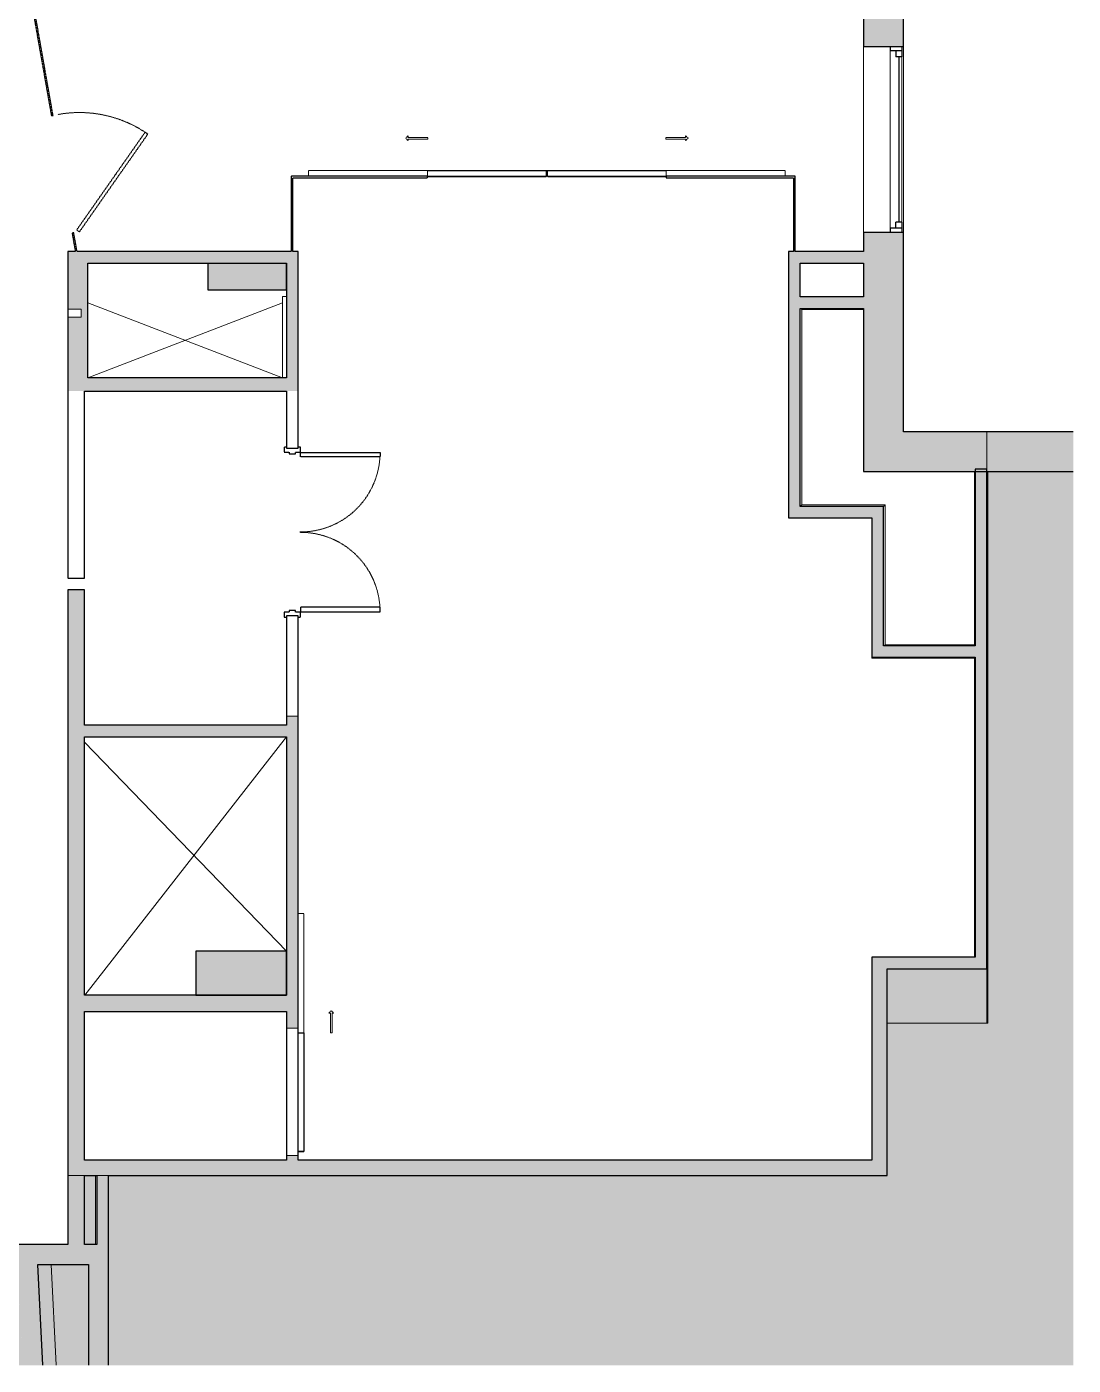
# Model space of a CAD drawing. Header units: inches. Extents: x 624 to 2155, y -334 to 1857.
# Drawn here: x 1838.8 to 2154.7, y 937.9 to 1342 of the extents above; entities that cross this region are included whole.
import ezdxf

# ---------------------------------------------------------------- set-up
doc = ezdxf.new("R2010")
doc.units = ezdxf.units.IN
doc.header["$MEASUREMENT"] = 0
doc.linetypes.add('Center 1_4_', pattern=[0.53125, 0.25, -0.09375, 0.09375, -0.09375])
doc.linetypes.add('Demolished', pattern=[0.1875, 0.125, -0.0625])
for name, color, linetype, lineweight in [('1600 K ST MEZZANINE_dwg', 8, 'Continuous', 9), ('A-Cols-Bldg', 7, 'Continuous', 9), ('A-DETL-CNTR', 5, 'Center 1_4_', 9), ('A-DETL-GENF', 92, 'Continuous', 9), ('A-DETL-THIN', 151, 'Continuous', 9), ('A-DOOR', 31, 'Demolished', 9), ('A-Flor-Hral-Exst', 7, 'Continuous', 9), ('A-GENM', 13, 'Continuous', 18), ('A-GLAZ', 151, 'Continuous', 18), ('A-WALL', 113, 'Continuous', 18), ('A-Wall-Exst', 7, 'Continuous', 9), ('A-WALL-PATT', 111, 'Continuous', 18), ('I-WALL', 2, 'Continuous', 18), ('XAR$0$AFLEV', 7, 'Continuous', 9)]:
    doc.layers.add(name, color=color, linetype=linetype, lineweight=lineweight)

# ---------------------------------------------------------------- blocks, each defined once
blk = doc.blocks.new('Barn Door - Solid - Int-F-WDSS-36_ x 84_-6979403-Level MEZZ DEMOLITION')
at = {"layer": 'A-DETL-GENF', "color": 7, "linetype": 'Demolished'}
for p, q in [((17.91, -11.5), (23.91, -11.5)), ((17.91, -11.5), (17.91, -12)), ((17.91, -12), (23.91, -12)), ((23.91, -11.04), (23.91, -11.5)), ((24.62, -11.75), (23.91, -11.04)), ((24.62, -11.75), (23.91, -12.46)), ((23.91, -12.46), (23.91, -12))]:
    blk.add_line(p, q, dxfattribs=at)
at = {"layer": 'A-DOOR', "color": 7}
for p, q in [((-18, -1.75), (54, -1.75)), ((-18, -3.5), (-18, -1.75)), ((-18, -3.5), (54, -3.5)), ((54, -3.5), (54, -1.75))]:
    blk.add_line(p, q, dxfattribs=at)
at = {"layer": 'A-DOOR', "color": 250, "lineweight": 30}
for p, q in [((-17.91, -3.5), (-17.91, -1.75)), ((-17.91, -1.75), (17.91, -1.75)), ((17.91, -3.5), (-17.91, -3.5)), ((17.91, -1.75), (17.91, -3.5))]:
    blk.add_line(p, q, dxfattribs=at)
blk = doc.blocks.new('1600 K ST MEZZANINE_dwg-7073454-Level MEZZ DEMOLITION')
at = {"layer": 'A-Cols-Bldg'}
h = blk.add_hatch(color=256, dxfattribs=at)
h.paths.add_polyline_path([(2381.7, 1041.2), (2412.08, 1041.2), (2412.08, 1061.08), (2411.83, 1061.08), (2411.83, 1057.59), (2381.7, 1057.59)], flags=0)
h.paths.add_polyline_path([(2176.63, 1270.53), (2200.38, 1270.53), (2200.38, 1270.58), (2176.63, 1270.58)], flags=0)
h.paths.add_polyline_path([(2181.13, 1441.73), (2182.88, 1441.73), (2182.88, 1443.48), (2181.13, 1443.48)], flags=0)
h.paths.add_polyline_path([(2367.63, 1442.73), (2374.63, 1442.73), (2374.63, 1446.22), (2367.63, 1446.22)], flags=0)
blk.add_line((2176.63, 1270.53), (2176.63, 1270.58), dxfattribs=at)
at = {"layer": 'A-Cols-Bldg', "flags": 128}
blk.add_lwpolyline([(2411.83, 1061.08), (2412.08, 1061.08), (2412.08, 1041.2), (2381.7, 1041.2)], dxfattribs=at)
at = {"layer": 'A-Flor-Hral-Exst'}
blk.add_line((2412.08, 1155.38), (2412.08, 1207.73), dxfattribs=at)
at = {"layer": 'A-Wall-Exst'}
for p, q in [((2408.08, 1207.73), (2408.08, 1155.38)), ((2142.68, 995.15), (2142.68, 974.38)), ((2124.96, 974.39), (2124.92, 974.38)), ((2125.32, 968.38), (2126.85, 937.92)), ((2130.86, 937.92), (2129.33, 968.38))]:
    blk.add_line(p, q, dxfattribs=at)
at = {"layer": 'A-Wall-Exst', "flags": 128}
for points in [[(2200.38, 1260.58), (2199.13, 1260.58), (2199.13, 1235.98)], [(2374.63, 1260.58), (2355.98, 1260.58), (2355.98, 1260.58), (2355.48, 1260.58)], [(2408.08, 1155.38), (2381.08, 1155.38), (2381.08, 1197.68), (2355.98, 1197.68), (2355.98, 1256.58), (2374.63, 1256.58)], [(2411.83, 1061.08), (2412.08, 1061.08), (2412.08, 1153.38), (2412.08, 1207.73)], [(2377.08, 1151.63), (2377.08, 1151.38), (2408.08, 1151.38), (2408.08, 1061.09)], [(2146.68, 937.92), (2146.68, 972.38), (2146.68, 995.15)]]:
    blk.add_lwpolyline(points, dxfattribs=at)
at = {"layer": 'A-WALL-PATT', "color": 7, "lineweight": 9}
for p, q in [((2199.13, 1260.58), (2200.38, 1260.58)), ((2355.91, 1260.43), (2355.98, 1260.58)), ((2355.98, 1197.68), (2355.48, 1197.18)), ((2355.48, 1197.18), (2355.98, 1197.68)), ((2381.08, 1197.68), (2380.58, 1197.18)), ((2380.58, 1197.18), (2381.08, 1197.68)), ((2412.08, 1061.08), (2411.83, 1061.08))]:
    blk.add_line(p, q, dxfattribs=at)
at = {"layer": 'A-WALL-PATT', "color": 7, "lineweight": 9, "flags": 128}
blk.add_lwpolyline([(2355.48, 1260.58), (2355.98, 1260.58), (2355.9, 1260.43)], dxfattribs=at)
for points in [[(2355.8, 1256.93), (2355.98, 1256.58)], [(2377.33, 1151.63), (2377.08, 1151.38)], [(2380.83, 1155.13), (2381.08, 1155.38)], [(2408.2, 1155.13), (2408.08, 1155.38)], [(2408.2, 1151.63), (2408.08, 1151.38)], [(2411.83, 1153.38), (2412.08, 1153.38)], [(2146.63, 972.38), (2146.68, 972.38)]]:
    blk.add_lwpolyline(points, close=True, dxfattribs=at)
at = {"layer": 'XAR$0$AFLEV'}
for p, q in [((2140.38, 1235.98), (2199.13, 1258.58)), ((2140.38, 1258.58), (2199.13, 1235.98)), ((2139.52, 1049.66), (2200.38, 1127.6)), ((2200.38, 1062.93), (2139.38, 1126.05))]:
    blk.add_line(p, q, dxfattribs=at)
blk = doc.blocks.new('Generic Models 1 - Generic Models 1-7194762-Level MEZZ DEMOLITION')
at = {"layer": 'A-GENM', "lineweight": 9}
h = blk.add_hatch(color=7, dxfattribs=at)
h.paths.add_polyline_path([(2190.28, 1049.66), (2200.38, 1049.66), (2200.38, 1062.93), (2173, 1062.93), (2173, 1049.66)], flags=0)
h.paths.add_polyline_path([(2200.38, 1262.58), (2200.38, 1270.53), (2176.63, 1270.53), (2176.63, 1262.58)], flags=0)
h.paths.add_polyline_path([(2367.13, 1346.73), (2374.63, 1346.73), (2374.63, 1365.98), (2367.13, 1365.98)], flags=0)
h.paths.add_polyline_path([(1921.63, 1443.7), (1951.63, 1443.7), (1951.63, 1459.54), (1921.63, 1459.54), (1921.63, 1448.7)], flags=0)
h.paths.add_polyline_path([(2184.63, 1445.23), (2205.63, 1445.23), (2205.63, 1459.73), (2184.63, 1459.73)], flags=0)
h.paths.add_polyline_path([(2367.63, 1446.22), (2374.63, 1446.22), (2374.63, 1459.73), (2367.63, 1459.73), (2367.63, 1452.47)], flags=0)
h.paths.add_polyline_path([(1819.63, 1610.85), (1844.88, 1610.85), (1844.88, 1660.6), (1829.88, 1660.6), (1829.88, 1665.6), (1819.63, 1665.6), (1819.63, 1643.59)], flags=0)
h.paths.add_polyline_path([(2365.13, 1630.31), (2374.63, 1630.31), (2374.63, 1681.1), (2365.13, 1681.1), (2365.13, 1643.59)], flags=0)
h.paths.add_polyline_path([(1994.4, 1642.75), (2009.38, 1642.75), (2009.38, 1665.6), (1990.88, 1665.6), (1990.88, 1642.75)], flags=0)
h.paths.add_polyline_path([(2224.38, 1646.48), (2224.38, 1665.6), (2205.88, 1665.6), (2205.88, 1646.48)], flags=0)
h.paths.add_polyline_path([(1990.88, 1819.62), (2009.88, 1819.62), (2009.88, 1844.85), (1990.83, 1844.85), (1990.83, 1844.2), (1990.88, 1844.2)], flags=0)
h.paths.add_polyline_path([(2232.75, 1833.6), (2232.75, 1844.85), (2205.88, 1844.85), (2205.88, 1833.6)], flags=0)
h.paths.add_polyline_path([(1819.63, 1833.6), (1828.13, 1833.6), (1828.13, 1844.85), (1819.63, 1844.85)], flags=0)
h.paths.add_polyline_path([(2366, 1836.23), (2374.63, 1836.23), (2374.63, 1844.85), (2356.63, 1844.85), (2356.63, 1836.23)], flags=0)
h.paths.add_polyline_path([(2094.6, 1836.6), (2114.57, 1836.6), (2114.57, 1844.85), (2094.6, 1844.85), (2094.6, 1844.2)], flags=0)
h.paths.add_polyline_path([(1899.93, 1836.6), (1913.9, 1836.6), (1913.9, 1844.85), (1899.93, 1844.85)], flags=0)
at = {"layer": 'A-GENM', "color": 8, "lineweight": 30}
for p, q in [((2200.38, 1270.53), (2176.63, 1270.53)), ((2176.63, 1270.53), (2176.63, 1262.58)), ((2200.38, 1262.58), (2200.38, 1270.53)), ((2176.63, 1262.58), (2200.38, 1262.58)), ((2200.38, 1062.93), (2173, 1062.93)), ((2173, 1062.93), (2173, 1049.66)), ((2200.38, 1049.66), (2200.38, 1062.93)), ((2173, 1049.66), (2200.38, 1049.66))]:
    blk.add_line(p, q, dxfattribs=at)
blk = doc.blocks.new('Window-Double-Hung - 48_ X 48_-V1-Level MEZZ DEMOLITION')
at = {"layer": 'A-GLAZ', "color": 8, "lineweight": 30}
for p, q in [((-28, 6), (-28, -6)), ((-28, 5.5), (-25, 5.5)), ((-26.75, 5.5), (-26.75, 2)), ((-25, 5.5), (-25, 3.75)), ((-25, 4.625), (25, 4.625)), ((25, 5.5), (28, 5.5)), ((25, 5.5), (25, 3.75)), ((26.75, 5.5), (26.75, 2)), ((28, -6), (28, 6)), ((-28, 2), (-26.75, 2)), ((-26.75, 3.75), (-25, 3.75)), ((26.75, 3.75), (25, 3.75)), ((26.75, 2), (28, 2))]:
    blk.add_line(p, q, dxfattribs=at)
at = {"layer": 'A-GLAZ'}
for p, q in [((28, 6), (-28, 6)), ((-28, -6), (28, -6))]:
    blk.add_line(p, q, dxfattribs=at)
at = {"layer": 'A-GLAZ', "lineweight": 9}
for p, q in [((-25, 5.5), (25, 5.5)), ((-26.75, 2), (26.75, 2))]:
    blk.add_line(p, q, dxfattribs=at)
blk = doc.blocks.new('Door - Double - Solid 4_-7367672-Level MEZZ DEMOLITION')
at = {"layer": 'A-DOOR', "color": 250, "lineweight": 30}
for p, q in [((-26.06, 26.59), (-24.69, 26.59)), ((-26.06, 2.59), (-26.06, 26.59)), ((-24.69, 26.59), (-24.69, 2.59)), ((20.68, 26.59), (20.68, 2.59)), ((22.05, 26.59), (20.68, 26.59)), ((22.05, 2.59), (22.05, 26.59)), ((-27.69, 2.59), (-27.69, 1.84)), ((-26.19, 2.59), (-27.69, 2.59)), ((-26.19, 1.09), (-26.19, 2.59)), ((-25.69, 1.09), (-26.19, 1.09)), ((-24.69, 2.59), (-26.06, 2.59)), ((-25.69, -0.91), (-25.69, 1.09)), ((20.68, 2.59), (22.05, 2.59)), ((22.18, 1.09), (21.68, 1.09)), ((21.68, 1.09), (21.68, -0.91)), ((23.68, 2.59), (22.18, 2.59)), ((22.18, 2.59), (22.18, 1.09)), ((23.68, 1.84), (23.68, 2.59)), ((-27.69, -1.66), (-27.69, -2.41)), ((-27.69, -2.41), (-26.19, -2.41)), ((-26.19, -2.41), (-26.19, -0.91)), ((-26.19, -0.91), (-25.69, -0.91)), ((21.68, -0.91), (22.18, -0.91)), ((22.18, -0.91), (22.18, -2.41)), ((22.18, -2.41), (23.68, -2.41)), ((23.68, -2.41), (23.68, -1.66))]:
    blk.add_line(p, q, dxfattribs=at)
at = {"layer": 'A-DOOR', "color": 7}
for centre, start, end in [((-26.06, 2.59), 359.5, 90), ((22.05, 2.59), 90, 180.5)]:
    blk.add_arc(centre, 24, start, end, dxfattribs=at)
blk = doc.blocks.new('Door - Glass Single - Full Rail - Long Handle-6979955-Level MEZZ DEMOLITION')
at = {"layer": 'A-DOOR', "color": 250, "lineweight": 30}
for p, q in [((-7.46, 27.46), (-8.16, 26.75)), ((-8.16, 26.75), (17.29, 1.29)), ((18, 2), (-7.46, 27.46)), ((17.29, 1.29), (18, 2))]:
    blk.add_line(p, q, dxfattribs=at)
at = {"layer": 'A-DOOR', "color": 7}
blk.add_arc((18, 2), 36, 135, 180.5, dxfattribs=at)
blk = doc.blocks.new('Barn Door - Glass Door - Int-GL1-GLSS-36_ x 84_-6979444-Level MEZZ DEMOLITION')
at = {"layer": 'A-DETL-GENF', "color": 7, "linetype": 'Demolished'}
for p, q in [((23.91, 12.46), (23.91, 12)), ((24.62, 11.75), (23.91, 12.46)), ((17.91, 12), (23.91, 12)), ((17.91, 11.5), (17.91, 12)), ((17.91, 11.5), (23.91, 11.5)), ((24.62, 11.75), (23.91, 11.04)), ((23.91, 11.04), (23.91, 11.5))]:
    blk.add_line(p, q, dxfattribs=at)
at = {"layer": 'A-DOOR', "color": 7}
for p, q in [((-18, 2), (54, 2)), ((-18, 2), (-18, 0.25)), ((-18, 0.25), (54, 0.25)), ((-17.81, 1.87), (18, 1.87)), ((-17.81, 1.87), (-17.81, 0.12)), ((18, 0.12), (-17.81, 0.12)), ((18, 1.87), (18, 0.12)), ((54, 2), (54, 0.25))]:
    blk.add_line(p, q, dxfattribs=at)
blk = doc.blocks.new('Barn Door - Glass Door - Int-GL1-GLSS-36_ x 84_-6979525-Level MEZZ DEMOLITION')
at = {"layer": 'A-DETL-GENF', "color": 7, "linetype": 'Demolished'}
for p, q in [((17.91, -11.5), (23.91, -11.5)), ((17.91, -11.5), (17.91, -12)), ((17.91, -12), (23.91, -12)), ((23.91, -11.04), (23.91, -11.5)), ((24.62, -11.75), (23.91, -11.04)), ((24.62, -11.75), (23.91, -12.46)), ((23.91, -12.46), (23.91, -12))]:
    blk.add_line(p, q, dxfattribs=at)
at = {"layer": 'A-DOOR', "color": 7}
for p, q in [((-18, -0.25), (54, -0.25)), ((-18, -2), (-18, -0.25)), ((-18, -2), (54, -2)), ((-17.81, -0.12), (18, -0.12)), ((-17.81, -0.12), (-17.81, -1.87)), ((18, -1.87), (-17.81, -1.87)), ((18, -0.12), (18, -1.87)), ((54, -2), (54, -0.25))]:
    blk.add_line(p, q, dxfattribs=at)

msp = doc.modelspace()

# ---------------------------------------------------------------- hatches: boundary and pattern name
at = {"layer": 'A-DETL-GENF'}
h = msp.add_hatch(color=9, dxfattribs=at)
h.paths.add_polyline_path([(1702.63, 937.92), (1713.66, 937.92), (1711.19, 969.25), (1696.31, 969.25), (1696.31, 968.5), (1694.81, 968.5), (1694.81, 970), (1694.31, 970), (1694.31, 971.5), (1694.81, 971.5), (1694.81, 975.25), (1658.56, 975.25), (1658.56, 971.5), (1659.06, 971.5), (1659.06, 970), (1658.56, 970), (1658.56, 968.5), (1657.06, 968.5), (1657.06, 969.25), (1536.44, 969.25), (1536.44, 937.92), (1698.55, 937.92)], flags=0)
h.paths.add_polyline_path([(1719.68, 937.92), (1837.6, 937.92), (1835.91, 971.38), (1717.04, 971.38), (1717.21, 969.25)], flags=0)
h.paths.add_polyline_path([(2066.87, 937.92), (2154.72, 937.92), (2154.72, 1207.73), (2128.64, 1207.73), (2128.64, 1061.08), (2128.89, 1061.08), (2128.89, 1041.2), (2098.51, 1041.2), (2098.51, 995.15), (1863.44, 995.15), (1863.44, 937.92), (2066.28, 937.92)], flags=0)
h.paths.add_polyline_path([(1855.07, 937.92), (1857.44, 937.92), (1857.44, 968.38), (1842.07, 968.38), (1843.61, 937.92), (1853.4, 937.92)], flags=0)
h.paths.add_polyline_path([(1858.97, 974.38), (1859.94, 974.38), (1859.94, 995.15), (1856.19, 995.15), (1856.19, 974.38), (1857.44, 974.38)], flags=0)
h.paths.add_polyline_path([(1646.44, 975.25), (1646.44, 977.63), (1645.69, 977.63), (1645.69, 979.13), (1647.19, 979.13), (1647.19, 979.63), (1648.69, 979.63), (1648.69, 979.13), (1652.44, 979.13), (1652.44, 1009.38), (1648.69, 1009.38), (1648.69, 1008.88), (1647.19, 1008.88), (1647.19, 1009.38), (1645.69, 1009.38), (1645.69, 1010.88), (1646.44, 1010.88), (1646.44, 1025.33), (1627.94, 1025.33), (1627.94, 1041.58), (1632.94, 1041.58), (1632.94, 1133.08), (1536.44, 1133.08), (1536.44, 975.25), (1645.69, 975.25)], flags=0)
h.paths.add_polyline_path([(1652.44, 1041.58), (1728.44, 1041.58), (1728.44, 1074.08), (1726.44, 1074.08), (1726.44, 1095.2), (1728.44, 1095.2), (1728.44, 1095.45), (1726.44, 1095.45), (1726.44, 1116.58), (1728.44, 1116.58), (1728.44, 1184.58), (1726.44, 1184.58), (1726.44, 1205.7), (1728.44, 1205.7), (1728.44, 1205.95), (1726.44, 1205.95), (1726.44, 1227.08), (1728.44, 1227.08), (1728.44, 1258.73), (1638.94, 1258.73), (1638.94, 1154.95), (1727.44, 1154.95), (1727.44, 1146.95), (1638.94, 1146.95), (1638.94, 1041.58), (1646.44, 1041.58)], flags=0)
h.paths.add_polyline_path([(1616.25, 1137.08), (1632.94, 1137.08), (1632.94, 1160.68), (1536.44, 1160.68), (1536.44, 1137.08), (1541.29, 1137.08)], flags=0)
h.paths.add_polyline_path([(1620.76, 1164.68), (1632.94, 1164.68), (1632.94, 1258.73), (1628.44, 1258.73), (1628.44, 1275.92), (1643.44, 1275.92), (1643.44, 1309.66), (1642.69, 1309.66), (1642.69, 1311.16), (1643.44, 1311.16), (1643.44, 1341.41), (1642.69, 1341.41), (1642.69, 1342.91), (1643.44, 1342.91), (1643.44, 1347.28), (1536.44, 1347.28), (1536.44, 1164.68), (1542.12, 1164.68)], flags=0)
h.paths.add_polyline_path([(1690.44, 1264.73), (1728.44, 1264.73), (1728.44, 1296.45), (1692.92, 1296.45), (1692.92, 1295.7), (1691.42, 1295.7), (1691.42, 1301.2), (1690.92, 1301.2), (1690.92, 1302.7), (1691.42, 1302.7), (1691.42, 1303.45), (1661.17, 1303.45), (1661.17, 1302.7), (1661.67, 1302.7), (1661.67, 1301.2), (1661.17, 1301.2), (1661.17, 1295.7), (1659.67, 1295.7), (1659.67, 1296.45), (1649.44, 1296.45), (1649.44, 1275.92), (1690.44, 1275.92)], flags=0)
h.paths.add_polyline_path([(1687.56, 1347.28), (1687.56, 1351.03), (1687.06, 1351.03), (1687.06, 1352.53), (1687.56, 1352.53), (1687.56, 1354.03), (1689.06, 1354.03), (1689.06, 1353.28), (1689.17, 1353.28), (1689.17, 1443.7), (1536.44, 1443.7), (1536.44, 1353.28), (1649.81, 1353.28), (1649.81, 1354.03), (1651.31, 1354.03), (1651.31, 1352.53), (1651.81, 1352.53), (1651.81, 1351.03), (1651.31, 1351.03), (1651.31, 1347.28), (1683.48, 1347.28)], flags=0)
h.paths.add_polyline_path([(1689.17, 1448.7), (1702.64, 1448.7), (1702.64, 1844.85), (1698.57, 1844.85), (1698.57, 1856.85), (1642.57, 1856.85), (1642.57, 1844.85), (1630.71, 1844.85), (1630.71, 1836.6), (1616.74, 1836.6), (1616.74, 1844.85), (1604.87, 1844.85), (1604.87, 1856.85), (1548.87, 1856.85), (1548.87, 1844.85), (1544.94, 1844.85), (1544.94, 1833.6), (1536.44, 1833.6), (1536.44, 1665.6), (1546.69, 1665.6), (1546.69, 1660.6), (1561.69, 1660.6), (1561.69, 1610.85), (1536.44, 1610.85), (1536.44, 1449.7), (1638.44, 1449.7), (1638.44, 1459.54), (1668.44, 1459.54), (1668.44, 1449.7), (1689.17, 1449.7), (1689.17, 1448.86)], flags=0)
at = {"layer": 'A-WALL-PATT', "lineweight": 9}
h = msp.add_hatch(color=7, dxfattribs=at)
h.paths.add_polyline_path([(2091.44, 1207.73), (2103.44, 1207.73), (2103.44, 1279.93), (2091.44, 1279.93), (2091.44, 1219.73)], flags=0)
h.paths.add_polyline_path([(2091.44, 1335.93), (2103.44, 1335.93), (2103.44, 1381.73), (2091.44, 1381.73)], flags=0)
h.paths.add_polyline_path([(2103.44, 1437.73), (2103.44, 1481.61), (2091.44, 1481.61), (2091.44, 1437.73)], flags=0)
h.paths.add_polyline_path([(2091.44, 1537.61), (2103.44, 1537.61), (2103.44, 1574.31), (2091.44, 1574.31), (2091.44, 1558.53)], flags=0)
h.paths.add_polyline_path([(2103.44, 1630.31), (2103.44, 1688.6), (2091.44, 1688.6), (2091.44, 1630.31)], flags=0)
h.paths.add_polyline_path([(2103.44, 1744.6), (2103.44, 1844.85), (2091.44, 1844.85), (2091.44, 1744.6)], flags=0)
for points in [[(1853.41, 1270.58), (1917.19, 1270.58), (1917.19, 1274.08), (1851.19, 1274.08), (1851.19, 1270.58)], [(1920.69, 1235.98), (1920.69, 1274.08), (1917.19, 1274.08), (1917.19, 1235.98)], [(2068.79, 1197.18), (2072.29, 1197.18), (2072.29, 1274.08), (2068.79, 1274.08), (2068.79, 1207.73)], [(2072.29, 1270.58), (2091.44, 1270.58), (2091.44, 1274.08), (2072.29, 1274.08)], [(1856.19, 1231.98), (1857.19, 1231.98), (1857.19, 1270.58), (1851.19, 1270.58), (1851.19, 1256.67), (1855.19, 1256.67), (1855.19, 1254.29), (1851.19, 1254.29), (1851.19, 1231.98), (1853.94, 1231.98)], [(2072.29, 1256.93), (2091.44, 1256.93), (2091.44, 1260.43), (2072.29, 1260.43)], [(1857.19, 1231.98), (1920.69, 1231.98), (1920.69, 1235.98), (1857.19, 1235.98)], [(2154.72, 1207.73), (2154.72, 1219.73), (2103.44, 1219.73), (2103.44, 1207.73)], [(2128.64, 1061.09), (2128.64, 1207.73), (2125.14, 1207.73), (2125.14, 1061.09)], [(2091.44, 1193.68), (2093.89, 1193.68), (2093.89, 1197.18), (2068.79, 1197.18), (2068.79, 1193.68), (2072.29, 1193.68)], [(2093.89, 1155.13), (2097.39, 1155.13), (2097.39, 1197.18), (2093.89, 1197.18), (2093.89, 1173.15)], [(1851.19, 974.38), (1856.19, 974.38), (1856.19, 1171.98), (1851.19, 1171.98), (1851.19, 1055.54)], [(2093.89, 1151.63), (2125.14, 1151.63), (2125.14, 1155.13), (2093.89, 1155.13)], [(1917.19, 1127.6), (1917.19, 1131.1), (1856.19, 1131.1), (1856.19, 1127.6), (1889.81, 1127.6)], [(2093.89, 999.78), (2098.51, 999.78), (2098.51, 1061.09), (2093.89, 1061.09)], [(2125.14, 1057.59), (2128.64, 1057.59), (2128.64, 1061.09), (2098.51, 1061.09), (2098.51, 1057.59)], [(1856.19, 1044.66), (1917.19, 1044.66), (1917.19, 1049.66), (1856.19, 1049.66)], [(2098.51, 995.15), (2098.51, 999.78), (1856.19, 999.78), (1856.19, 995.15), (1989.63, 995.15)], [(1859.94, 972.38), (1863.44, 972.38), (1863.44, 995.15), (1859.94, 995.15), (1859.94, 974.38)], [(1843.08, 937.92), (1843.61, 937.92), (1841.77, 974.38), (1835.76, 974.38), (1837.6, 937.92)], [(1842.07, 968.38), (1857.44, 968.38), (1857.44, 972.38), (1859.94, 972.38), (1859.94, 974.38), (1841.77, 974.38)], [(1858.48, 937.92), (1863.44, 937.92), (1863.44, 972.38), (1857.44, 972.38), (1857.44, 937.92)]]:
    msp.add_hatch(color=7, dxfattribs=at).paths.add_polyline_path(points, flags=0)
h = msp.add_hatch(color=7, dxfattribs=at)
h.paths.add_polyline_path([(1917.19, 999.78), (1920.69, 999.78), (1920.69, 1001.22), (1917.19, 1001.22)], flags=0)
h.paths.add_polyline_path([(1920.69, 1039.72), (1920.69, 1133.85), (1917.19, 1133.85), (1917.19, 1039.72)], flags=0)

# ---------------------------------------------------------------- linework, layer by layer
at = {"layer": 'A-DETL-CNTR'}
for p, q in [((1918.56, 1274.08), (1918.56, 1296.83)), ((1918.56, 1296.83), (2070.79, 1296.83)), ((2070.79, 1296.83), (2070.79, 1274.08))]:
    msp.add_line(p, q, dxfattribs=at)
at = {"layer": 'A-DETL-THIN'}
for p, q in [((2154.72, 1219.73), (2128.64, 1219.73)), ((2128.64, 1219.73), (2128.64, 1041.2)), ((2128.64, 1041.2), (2098.51, 1041.2)), ((2098.51, 1041.2), (2098.51, 995.15)), ((2098.51, 995.15), (1851.19, 995.15)), ((1851.19, 995.15), (1851.19, 974.38)), ((1851.19, 974.38), (1835.76, 974.38))]:
    msp.add_line(p, q, dxfattribs=at)
at = {"layer": 'A-WALL', "color": 8, "lineweight": 30}
for p, q in [((1851.19, 1270.58), (1851.19, 1231.98)), ((1857.19, 1235.98), (1857.19, 1270.58)), ((1856.19, 1231.98), (1857.19, 1231.98)), ((2098.51, 1061.09), (2093.89, 1061.09)), ((2093.89, 1061.09), (2093.89, 999.78)), ((2098.51, 995.15), (2098.51, 1057.59)), ((1917.19, 999.78), (1856.19, 999.78)), ((2093.89, 999.78), (1920.69, 999.78)), ((1856.19, 995.15), (1859.94, 995.15)), ((1863.44, 995.15), (2098.51, 995.15)), ((1851.19, 974.38), (1835.76, 974.38)), ((1859.94, 974.38), (1856.19, 974.38)), ((1863.44, 937.92), (1863.44, 972.38)), ((1843.61, 937.92), (1842.07, 968.38)), ((1842.07, 968.38), (1857.44, 968.38)), ((1857.44, 968.38), (1857.44, 937.92))]:
    msp.add_line(p, q, dxfattribs=at)
at = {"layer": 'A-WALL', "lineweight": 9}
for p, q in [((1851.19, 1256.67), (1855.19, 1256.67)), ((1855.19, 1256.67), (1855.19, 1254.29)), ((1855.19, 1254.29), (1851.19, 1254.29))]:
    msp.add_line(p, q, dxfattribs=at)
at = {"layer": 'A-WALL', "color": 7, "linetype": 'Demolished', "lineweight": 9}
for p, q in [((1855.19, 1256.67), (1851.19, 1256.67)), ((1855.19, 1254.29), (1855.19, 1256.67)), ((1851.19, 1254.29), (1855.19, 1254.29))]:
    msp.add_line(p, q, dxfattribs=at)
at = {"layer": 'I-WALL', "color": 8, "lineweight": 30}
for p, q in [((2091.44, 1381.73), (2091.44, 1335.93)), ((2103.44, 1335.93), (2103.44, 1381.73)), ((2091.44, 1279.93), (2091.44, 1274.08)), ((2103.44, 1219.73), (2103.44, 1279.93)), ((1853.44, 1274.08), (1851.19, 1274.08)), ((1851.19, 1274.08), (1851.19, 1270.58)), ((1918.56, 1274.08), (1853.94, 1274.08)), ((1920.69, 1274.08), (1919.06, 1274.08)), ((1920.69, 1214.72), (1920.69, 1274.08)), ((2070.29, 1274.08), (2068.79, 1274.08)), ((2068.79, 1274.08), (2068.79, 1193.68)), ((2091.44, 1274.08), (2070.79, 1274.08)), ((1857.19, 1270.58), (1917.19, 1270.58)), ((1917.19, 1270.58), (1917.19, 1235.98)), ((2072.29, 1260.43), (2072.29, 1270.58)), ((2072.29, 1270.58), (2091.44, 1270.58)), ((2091.44, 1270.58), (2091.44, 1260.43)), ((2091.44, 1260.43), (2072.29, 1260.43)), ((2072.29, 1197.18), (2072.29, 1256.93)), ((2072.29, 1256.93), (2091.44, 1256.93)), ((2091.44, 1256.93), (2091.44, 1207.73)), ((1917.19, 1235.98), (1857.19, 1235.98)), ((1857.19, 1231.98), (1917.19, 1231.98)), ((2154.72, 1219.73), (2103.44, 1219.73)), ((2128.64, 1208.4), (2125.14, 1208.4)), ((2125.14, 1208.4), (2125.14, 1155.13)), ((2128.64, 1057.59), (2128.64, 1208.4)), ((2091.44, 1207.73), (2154.72, 1207.73)), ((2097.39, 1197.18), (2072.29, 1197.18)), ((2097.39, 1155.13), (2097.39, 1197.18)), ((2068.79, 1193.68), (2093.89, 1193.68)), ((2093.89, 1193.68), (2093.89, 1151.63)), ((1851.19, 1171.98), (1851.19, 974.38)), ((1856.19, 1171.98), (1851.19, 1171.98)), ((1856.19, 1131.1), (1856.19, 1171.98)), ((1920.69, 999.78), (1920.69, 1164.1)), ((2093.89, 1151.63), (2125.14, 1151.63)), ((2125.14, 1155.13), (2097.39, 1155.13)), ((2125.14, 1151.63), (2125.14, 1061.09)), ((1917.19, 1131.1), (1856.19, 1131.1)), ((1856.19, 1127.6), (1917.19, 1127.6)), ((1856.19, 1049.66), (1856.19, 1127.6)), ((1917.19, 1127.6), (1917.19, 1049.66)), ((2125.14, 1061.09), (2098.51, 1061.09)), ((2098.51, 1057.59), (2128.64, 1057.59)), ((1917.19, 1049.66), (1856.19, 1049.66)), ((1856.19, 1044.66), (1917.19, 1044.66)), ((1856.19, 999.78), (1856.19, 1044.66)), ((1856.19, 974.38), (1856.19, 995.15)), ((1859.94, 995.15), (1859.94, 974.38)), ((1863.44, 972.38), (1863.44, 995.15))]:
    msp.add_line(p, q, dxfattribs=at)
at = {"layer": 'I-WALL', "color": 250, "linetype": 'Demolished', "lineweight": 30}
for p, q in [((1839.92, 1350.74), (1846.2, 1315.13)), ((1846.69, 1315.22), (1840.41, 1350.83)), ((1846.2, 1315.13), (1846.69, 1315.22)), ((1918.56, 1296.83), (1918.56, 1274.08)), ((1959.79, 1296.83), (1918.56, 1296.83)), ((1919.06, 1274.08), (1919.06, 1296.33)), ((1919.06, 1296.33), (1959.79, 1296.33)), ((1959.79, 1296.33), (1959.79, 1296.7)), ((2070.79, 1296.83), (2031.79, 1296.83)), ((2031.79, 1296.7), (2031.79, 1296.33)), ((2031.79, 1296.33), (2070.29, 1296.33)), ((2070.29, 1296.33), (2070.29, 1274.08)), ((2070.79, 1274.08), (2070.79, 1296.83)), ((1852.94, 1279.77), (1852.45, 1279.68)), ((1852.45, 1279.68), (1853.44, 1274.08)), ((1853.94, 1274.08), (1852.94, 1279.77)), ((1851.19, 1231.98), (1851.19, 1175.54)), ((1856.19, 1175.54), (1856.19, 1231.98)), ((1917.19, 1231.98), (1917.19, 1214.72)), ((1917.19, 1214.72), (1920.69, 1214.72)), ((1851.19, 1175.54), (1856.19, 1175.54)), ((1920.69, 1164.1), (1917.19, 1164.1)), ((1917.19, 1164.1), (1917.19, 1131.1)), ((1917.19, 1044.66), (1917.19, 999.78))]:
    msp.add_line(p, q, dxfattribs=at)
at = {"layer": 'I-WALL', "lineweight": 9}
for p, q in [((1920.69, 1133.85), (1917.19, 1133.85)), ((1917.19, 1039.72), (1920.69, 1039.72)), ((1920.69, 1001.22), (1917.19, 1001.22))]:
    msp.add_line(p, q, dxfattribs=at)
at = {"layer": 'I-WALL', "color": 7, "linetype": 'Demolished', "lineweight": 9}
for p, q in [((1917.19, 1133.85), (1920.69, 1133.85)), ((1920.69, 1039.72), (1917.19, 1039.72)), ((1917.19, 1001.22), (1920.69, 1001.22))]:
    msp.add_line(p, q, dxfattribs=at)

# ---------------------------------------------------------------- block references
at = {"layer": '1600 K ST MEZZANINE_dwg', "color": 7}
msp.add_blockref('1600 K ST MEZZANINE_dwg-7073454-Level MEZZ DEMOLITION', (-283.19, 0), dxfattribs=at)
at = {"layer": 'A-DOOR', "color": 7}
for name, p, rotation in [('Door - Glass Single - Full Rail - Long Handle-6979955-Level MEZZ DEMOLITION', (1849.57, 1297.45), 279.9999999999999), ('Barn Door - Glass Door - Int-GL1-GLSS-36_ x 84_-6979525-Level MEZZ DEMOLITION', (1977.79, 1296.58), 180), ('Door - Double - Solid 4_-7367672-Level MEZZ DEMOLITION', (1918.85, 1187.4), 270), ('Barn Door - Solid - Int-F-WDSS-36_ x 84_-6979403-Level MEZZ DEMOLITION', (1918.94, 1020.31), 89.99999999999991)]:
    msp.add_blockref(name, p, dxfattribs=dict(at, rotation=rotation))
msp.add_blockref('Barn Door - Glass Door - Int-GL1-GLSS-36_ x 84_-6979444-Level MEZZ DEMOLITION', (2013.79, 1296.58), dxfattribs=at)
at = {"layer": 'A-GENM', "lineweight": 9}
msp.add_blockref('Generic Models 1 - Generic Models 1-7194762-Level MEZZ DEMOLITION', (-283.19, 0), dxfattribs=at)
at = {"layer": 'A-GLAZ', "rotation": 270}
msp.add_blockref('Window-Double-Hung - 48_ X 48_-V1-Level MEZZ DEMOLITION', (2097.44, 1307.93), dxfattribs=at)

doc.saveas('drawing.dxf')
